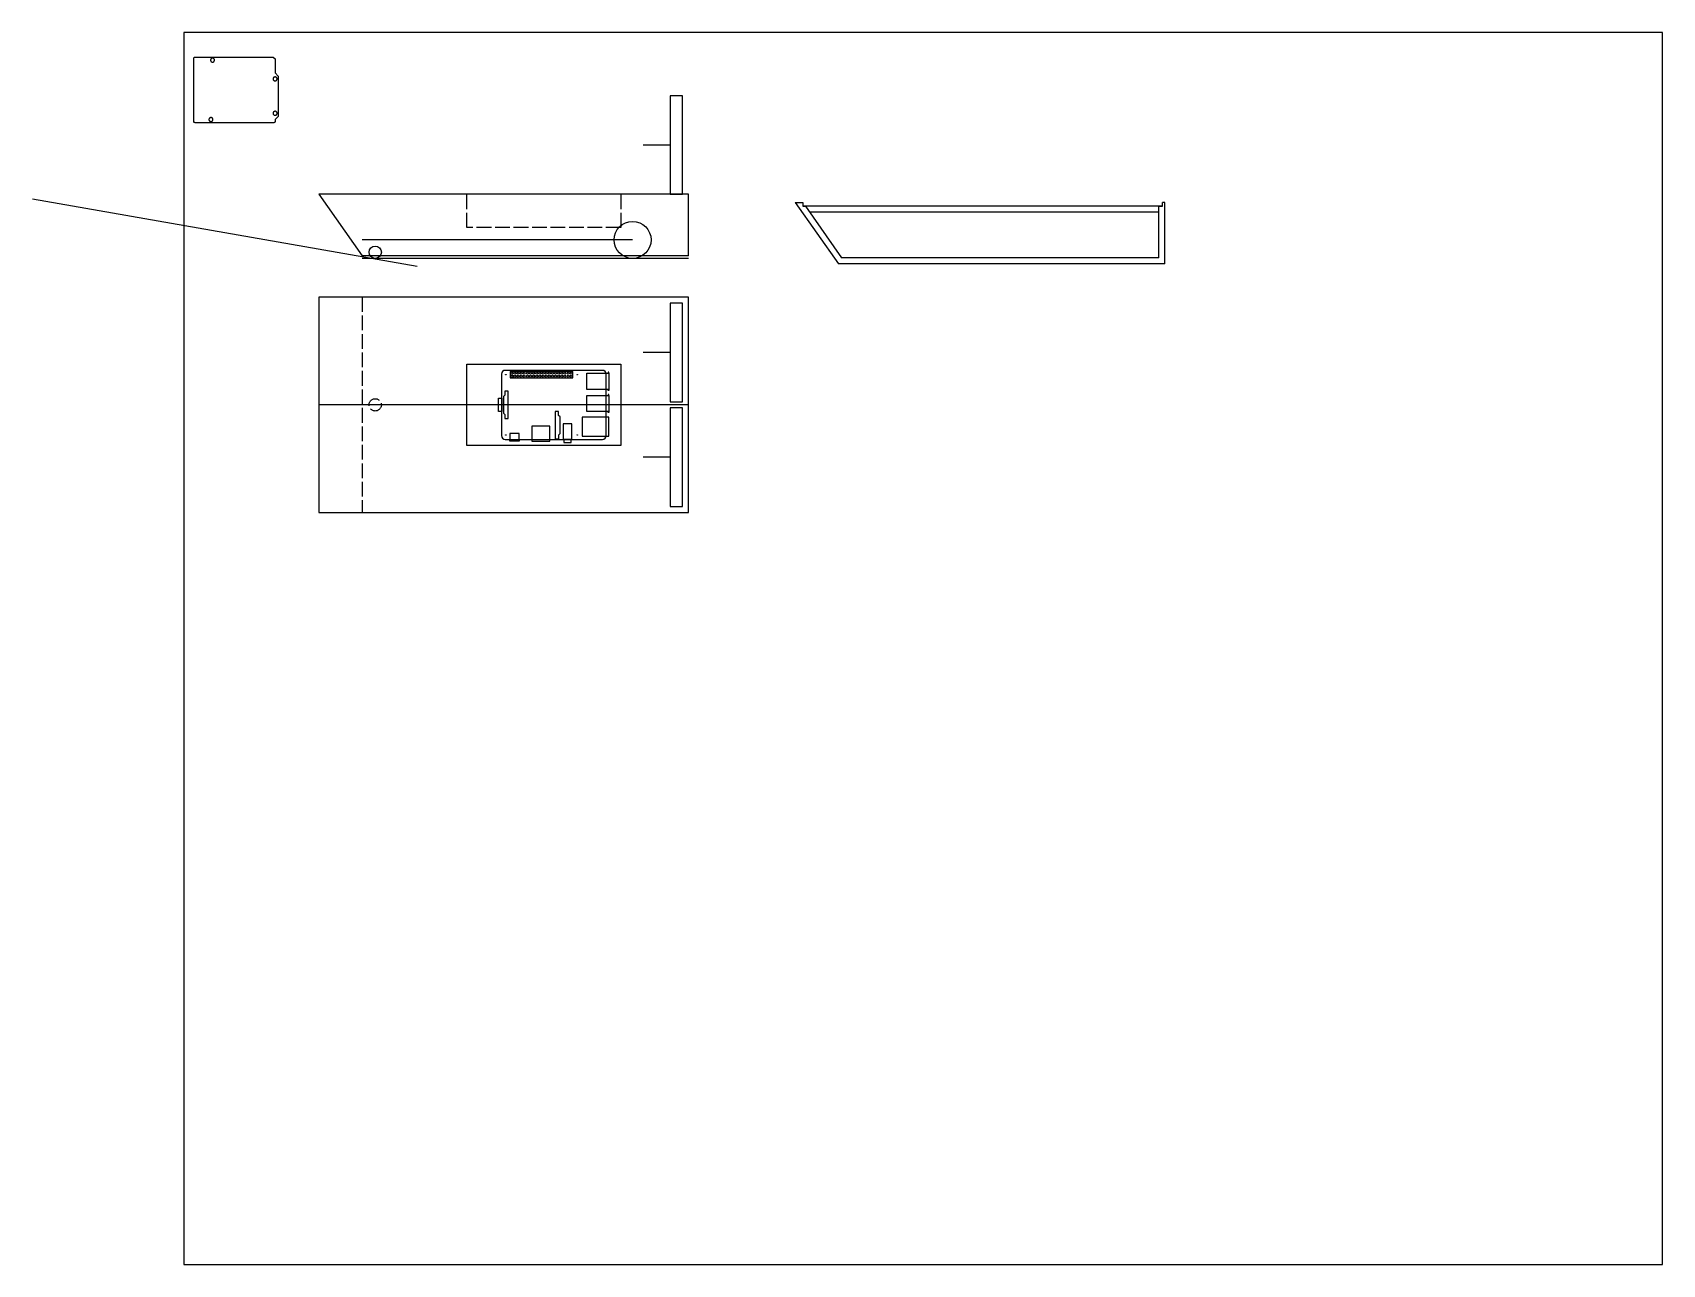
# Model space of a CAD drawing. Header units: inches. Extents: x -123 to 1200, y 0 to 1000.
import ezdxf

# ---------------------------------------------------------------- set-up
doc = ezdxf.new("R2010")
doc.units = ezdxf.units.IN
doc.header["$MEASUREMENT"] = 0
doc.linetypes.add('ACAD_ISO02W100', pattern=[15, 12, -3])
for name, color, linetype in [('BOARD', 254, 'Continuous'), ('BOTTOM_COMPONENTS', 12, 'Continuous'), ('BOTTOM_PINS', 5, 'Continuous'), ('TOP_COMPONENTS', 111, 'Continuous'), ('TOP_PINS', 1, 'Continuous')]:
    doc.layers.add(name, color=color, linetype=linetype)
doc.layers.add('Incisione', color=7, linetype='Continuous', true_color=0x1710ff)
doc.layers.add('Taglio', color=7, linetype='Continuous', true_color=0xc0240f)

msp = doc.modelspace()

# ---------------------------------------------------------------- linework, layer by layer
for p, q in [((404.6, 948.7), (394.6, 948.7)), ((394.6, 948.7), (394.6, 868.7)), ((404.6, 868.7), (404.6, 948.7)), ((394.6, 908.7), (372.9, 908.7)), ((189.4, 810), (-122.8, 864.9)), ((409.6, 868.7), (109.6, 868.7)), ((109.6, 868.7), (144.6, 818.7)), ((409.6, 868.7), (354.6, 868.7)), ((394.6, 868.7), (404.6, 868.7)), ((409.6, 818.7), (409.6, 868.7)), ((496.2, 862.2), (531.2, 812.2)), ((504.4, 859.2), (533.8, 817.2)), ((364.2, 831.7), (144.6, 831.7)), ((409.6, 818.7), (144.6, 818.7)), ((409.6, 816.7), (144.6, 816.7)), ((796.2, 812.2), (531.2, 812.2)), ((791.2, 817.2), (533.8, 817.2)), ((409.6, 785.3), (109.6, 785.3)), ((109.6, 785.3), (109.6, 610.3)), ((409.6, 610.3), (409.6, 785.3)), ((404.6, 780.3), (394.6, 780.3)), ((394.6, 780.3), (394.6, 700.3)), ((404.6, 700.3), (404.6, 780.3)), ((229.6, 664.8), (229.6, 730.8)), ((229.6, 730.8), (354.6, 730.8)), ((354.6, 730.8), (354.6, 697.8)), ((394.6, 740.3), (372.9, 740.3)), ((409.6, 697.8), (109.6, 697.8)), ((354.6, 697.8), (354.6, 664.8)), ((394.6, 700.3), (404.6, 700.3)), ((404.6, 695.3), (394.6, 695.3)), ((394.6, 695.3), (394.6, 615.3)), ((404.6, 615.3), (404.6, 695.3)), ((354.6, 664.8), (229.6, 664.8)), ((394.6, 655.3), (372.9, 655.3)), ((109.6, 610.3), (409.6, 610.3)), ((394.6, 615.3), (404.6, 615.3))]:
    msp.add_line(p, q)
at = {"linetype": 'ACAD_ISO02W100'}
for p, q in [((229.6, 841.7), (229.6, 868.7)), ((354.6, 868.7), (354.6, 841.7)), ((354.6, 841.7), (229.6, 841.7)), ((144.6, 785.3), (144.6, 610.3))]:
    msp.add_line(p, q, dxfattribs=at)
at = {"linetype": 'Continuous'}
for p, q in [((496.2, 862.2), (502.3, 862.2)), ((502.3, 862.2), (502.3, 859.2)), ((796.2, 862.2), (794.2, 862.2)), ((794.2, 859.2), (794.2, 862.2)), ((796.2, 812.2), (796.2, 862.2)), ((502.3, 859.2), (504.4, 859.2)), ((794.2, 859.2), (502.3, 859.2)), ((791.2, 854.2), (507.9, 854.2)), ((791.2, 817.2), (791.2, 859.2)), ((791.2, 859.2), (794.2, 859.2))]:
    msp.add_line(p, q, dxfattribs=at)
msp.add_lwpolyline([(0, 0), (1200, 0), (1200, 1000), (0, 1000)], close=True)
for centre, radius in [((364.2, 831.7), 15), ((155.3, 821.7), 5)]:
    msp.add_circle(centre, radius, dxfattribs=at)
at = {"linetype": 'ACAD_ISO02W100'}
msp.add_circle((155.3, 697.8), 5, dxfattribs=at)
at = {"layer": 'BOARD'}
msp.add_lwpolyline([(260.8, 669.8), (339.8, 669.8, 0.414214), (342.8, 672.8), (342.8, 722.8, 0.414214), (339.8, 725.8), (260.8, 725.8, 0.414214), (257.8, 722.8), (257.8, 672.8, 0.414214)], format="xyb", close=True, dxfattribs=at)
at = {"layer": 'BOTTOM_COMPONENTS'}
msp.add_lwpolyline([(258.2, 703.3), (258.2, 692.3), (255.4, 692.3), (255.4, 703.3), (258.2, 703.3)], dxfattribs=at)
at = {"layer": 'BOTTOM_PINS'}
msp.add_lwpolyline([(265.3, 720.3), (265.3, 721.9), (266.9, 721.9), (266.9, 720.3)], close=True, dxfattribs=at)
for centre, radius in [((261.3, 722.3), 0.25), ((266.1, 723.6), 0.8), ((268.7, 723.6), 0.8), ((268.7, 721.1), 0.8), ((271.2, 723.6), 0.8), ((271.2, 721.1), 0.8), ((273.8, 723.6), 0.8), ((273.8, 721.1), 0.8), ((276.3, 723.6), 0.8), ((276.3, 721.1), 0.8), ((278.8, 723.6), 0.8), ((278.8, 721.1), 0.8), ((281.4, 723.6), 0.8), ((281.4, 721.1), 0.8), ((283.9, 723.6), 0.8), ((283.9, 721.1), 0.8), ((286.5, 723.6), 0.8), ((286.5, 721.1), 0.8), ((289, 723.6), 0.8), ((289, 721.1), 0.8), ((291.5, 723.6), 0.8), ((291.5, 721.1), 0.8), ((294.1, 723.6), 0.8), ((294.1, 721.1), 0.8), ((296.6, 723.6), 0.8), ((296.6, 721.1), 0.8), ((299.2, 723.6), 0.8), ((299.2, 721.1), 0.8), ((301.7, 723.6), 0.8), ((301.7, 721.1), 0.8), ((304.2, 723.6), 0.8), ((304.2, 721.1), 0.8), ((306.8, 723.6), 0.8), ((306.8, 721.1), 0.8), ((309.3, 723.6), 0.8), ((309.3, 721.1), 0.8), ((311.9, 723.6), 0.8), ((311.9, 721.1), 0.8), ((314.4, 723.6), 0.8), ((314.4, 721.1), 0.8), ((319.3, 722.3), 0.25), ((261.3, 673.3), 0.25), ((319.3, 673.3), 0.25)]:
    msp.add_circle(centre, radius, dxfattribs=at)
at = {"layer": 'Incisione'}
for points in [[(8, 979.1), (8.1, 979.4)], [(8, 927.8), (8, 979.1)], [(8.1, 979.4), (8.2, 979.6)], [(8.2, 979.6), (8.3, 979.9)], [(8.3, 979.9), (8.5, 980)], [(8.5, 980), (8.8, 980.1)], [(8.8, 980.1), (9, 980.1)], [(9, 980.1), (72.5, 980.1)], [(72.5, 980.1), (74, 978.6)], [(74, 978.6), (74, 967.2)], [(74, 967.2), (76.6, 964.7)], [(76.6, 964.7), (76.6, 931.9)], [(8.1, 927.6), (8, 927.8)], [(8.2, 927.4), (8.1, 927.6)], [(8.3, 927.1), (8.2, 927.4)], [(8.5, 927), (8.3, 927.1)], [(8.8, 926.9), (8.5, 927)], [(9, 926.8), (8.8, 926.9)], [(73, 926.8), (9, 926.8)], [(73.3, 926.9), (73, 926.8)], [(73.5, 927), (73.3, 926.9)], [(73.7, 927.1), (73.5, 927)], [(73.9, 927.4), (73.7, 927.1)], [(74, 927.6), (73.9, 927.4)], [(76.6, 931.9), (74, 929.4)], [(74, 929.4), (74, 927.8)], [(74, 927.8), (74, 927.6)]]:
    msp.add_lwpolyline(points, dxfattribs=at)
at = {"layer": 'Taglio'}
for points in [[(23.3, 976), (23.3, 976), (23.4, 976), (23.4, 976), (23.5, 976), (23.5, 976), (23.6, 976), (23.7, 976), (23.7, 976.1), (23.8, 976.1), (23.8, 976.1), (23.9, 976.1), (23.9, 976.1), (24, 976.2), (24, 976.2), (24.1, 976.2), (24.1, 976.2), (24.2, 976.3), (24.2, 976.3), (24.3, 976.3), (24.3, 976.4), (24.3, 976.4), (24.4, 976.5), (24.4, 976.5), (24.5, 976.5), (24.5, 976.6), (24.5, 976.6), (24.6, 976.7), (24.6, 976.7), (24.6, 976.8), (24.7, 976.8), (24.7, 976.9), (24.7, 976.9), (24.7, 977), (24.8, 977), (24.8, 977.1), (24.8, 977.1), (24.8, 977.2), (24.8, 977.2), (24.8, 977.3), (24.8, 977.3), (24.9, 977.4), (24.9, 977.4), (24.9, 977.5), (24.9, 977.6), (24.9, 977.6), (24.9, 977.7), (24.9, 977.7), (24.9, 977.8), (24.9, 977.8), (24.8, 977.9), (24.8, 977.9), (24.8, 978), (24.8, 978), (24.8, 978.1), (24.8, 978.2), (24.8, 978.2), (24.7, 978.3), (24.7, 978.3), (24.7, 978.4), (24.7, 978.4), (24.6, 978.5), (24.6, 978.5), (24.6, 978.5), (24.5, 978.6), (24.5, 978.6), (24.5, 978.7), (24.4, 978.7), (24.4, 978.8), (24.3, 978.8), (24.3, 978.8), (24.3, 978.9), (24.2, 978.9), (24.2, 978.9), (24.1, 979), (24.1, 979), (24, 979), (24, 979), (23.9, 979.1), (23.9, 979.1), (23.8, 979.1), (23.8, 979.1), (23.7, 979.2), (23.7, 979.2), (23.6, 979.2), (23.6, 979.2), (23.5, 979.2), (23.4, 979.2), (23.4, 979.2), (23.3, 979.2), (23.3, 979.2), (23.2, 979.2), (23.2, 979.2), (23.1, 979.2), (23.1, 979.2), (23, 979.2), (23, 979.2), (22.9, 979.2), (22.8, 979.2), (22.8, 979.1), (22.7, 979.1), (22.7, 979.1), (22.6, 979.1), (22.6, 979.1), (22.5, 979), (22.5, 979), (22.4, 979), (22.4, 979), (22.3, 978.9), (22.3, 978.9), (22.3, 978.9), (22.2, 978.8), (22.2, 978.8), (22.1, 978.7), (22.1, 978.7), (22.1, 978.7), (22, 978.6), (22, 978.6), (21.9, 978.5), (21.9, 978.5), (21.9, 978.4), (21.9, 978.4), (21.8, 978.3), (21.8, 978.3), (21.8, 978.2), (21.8, 978.2), (21.7, 978.1), (21.7, 978.1), (21.7, 978), (21.7, 978), (21.7, 977.9), (21.7, 977.9), (21.7, 977.8), (21.7, 977.8), (21.7, 977.7), (21.7, 977.6), (21.7, 977.6), (21.7, 977.5), (21.7, 977.5), (21.7, 977.4), (21.7, 977.4), (21.7, 977.3), (21.7, 977.3), (21.7, 977.2), (21.7, 977.2), (21.7, 977.1), (21.8, 977), (21.8, 977), (21.8, 976.9), (21.8, 976.9), (21.9, 976.8), (21.9, 976.8), (21.9, 976.7), (21.9, 976.7), (22, 976.7), (22, 976.6), (22, 976.6), (22.1, 976.5), (22.1, 976.5), (22.2, 976.4), (22.2, 976.4), (22.2, 976.4), (22.3, 976.3), (22.3, 976.3), (22.4, 976.3), (22.4, 976.2), (22.5, 976.2), (22.5, 976.2), (22.6, 976.2), (22.6, 976.1), (22.7, 976.1), (22.7, 976.1), (22.8, 976.1), (22.8, 976.1), (22.9, 976), (22.9, 976), (23, 976), (23, 976), (23.1, 976), (23.2, 976), (23.2, 976), (23.3, 976)], [(75.6, 962.4), (75.6, 962.4), (75.6, 962.5), (75.6, 962.5), (75.6, 962.6), (75.6, 962.7), (75.6, 962.7), (75.6, 962.8), (75.6, 962.8), (75.6, 962.9), (75.5, 962.9), (75.5, 963), (75.5, 963), (75.5, 963.1), (75.4, 963.1), (75.4, 963.2), (75.4, 963.2), (75.4, 963.3), (75.3, 963.3), (75.3, 963.4), (75.3, 963.4), (75.2, 963.4), (75.2, 963.5), (75.1, 963.5), (75.1, 963.6), (75.1, 963.6), (75, 963.6), (75, 963.7), (74.9, 963.7), (74.9, 963.7), (74.8, 963.8), (74.8, 963.8), (74.7, 963.8), (74.7, 963.8), (74.6, 963.9), (74.6, 963.9), (74.5, 963.9), (74.5, 963.9), (74.4, 963.9), (74.4, 963.9), (74.3, 964), (74.3, 964), (74.2, 964), (74.2, 964), (74.1, 964), (74, 964), (74, 964), (73.9, 964), (73.9, 964), (73.8, 964), (73.8, 964), (73.7, 964), (73.7, 963.9), (73.6, 963.9), (73.5, 963.9), (73.5, 963.9), (73.4, 963.9), (73.4, 963.9), (73.3, 963.8), (73.3, 963.8), (73.2, 963.8), (73.2, 963.8), (73.1, 963.7), (73.1, 963.7), (73.1, 963.7), (73, 963.6), (73, 963.6), (72.9, 963.6), (72.9, 963.5), (72.8, 963.5), (72.8, 963.4), (72.8, 963.4), (72.7, 963.3), (72.7, 963.3), (72.7, 963.3), (72.6, 963.2), (72.6, 963.2), (72.6, 963.1), (72.6, 963.1), (72.5, 963), (72.5, 963), (72.5, 962.9), (72.5, 962.9), (72.5, 962.8), (72.5, 962.7), (72.4, 962.7), (72.4, 962.6), (72.4, 962.6), (72.4, 962.5), (72.4, 962.5), (72.4, 962.4), (72.4, 962.4), (72.4, 962.3), (72.4, 962.2), (72.4, 962.2), (72.4, 962.1), (72.4, 962.1), (72.5, 962), (72.5, 962), (72.5, 961.9), (72.5, 961.9), (72.5, 961.8), (72.5, 961.8), (72.6, 961.7), (72.6, 961.7), (72.6, 961.6), (72.6, 961.6), (72.7, 961.5), (72.7, 961.5), (72.7, 961.4), (72.8, 961.4), (72.8, 961.3), (72.8, 961.3), (72.9, 961.3), (72.9, 961.2), (73, 961.2), (73, 961.1), (73, 961.1), (73.1, 961.1), (73.1, 961), (73.2, 961), (73.2, 961), (73.3, 961), (73.3, 960.9), (73.4, 960.9), (73.4, 960.9), (73.5, 960.9), (73.5, 960.8), (73.6, 960.8), (73.6, 960.8), (73.7, 960.8), (73.7, 960.8), (73.8, 960.8), (73.9, 960.8), (73.9, 960.8), (74, 960.8), (74, 960.8)], [(74, 960.8), (74.1, 960.8), (74.1, 960.8), (74.2, 960.8), (74.2, 960.8), (74.3, 960.8), (74.4, 960.8), (74.4, 960.8), (74.5, 960.8), (74.5, 960.8), (74.6, 960.9), (74.6, 960.9), (74.7, 960.9), (74.7, 960.9), (74.8, 961), (74.8, 961), (74.9, 961), (74.9, 961), (75, 961.1), (75, 961.1), (75.1, 961.1), (75.1, 961.2), (75.1, 961.2), (75.2, 961.3), (75.2, 961.3), (75.3, 961.3), (75.3, 961.4), (75.3, 961.4), (75.4, 961.5), (75.4, 961.5), (75.4, 961.6), (75.4, 961.6), (75.5, 961.7), (75.5, 961.7), (75.5, 961.8), (75.5, 961.8), (75.6, 961.9), (75.6, 961.9), (75.6, 962), (75.6, 962), (75.6, 962.1), (75.6, 962.2), (75.6, 962.2), (75.6, 962.3), (75.6, 962.3), (75.6, 962.4)], [(23.6, 929.4), (23.6, 929.4), (23.6, 929.5), (23.6, 929.6), (23.6, 929.6), (23.6, 929.7), (23.6, 929.7), (23.6, 929.8), (23.5, 929.8), (23.5, 929.9), (23.5, 929.9), (23.5, 930), (23.5, 930), (23.4, 930.1), (23.4, 930.1), (23.4, 930.2), (23.4, 930.2), (23.3, 930.3), (23.3, 930.3), (23.3, 930.4), (23.2, 930.4), (23.2, 930.5), (23.2, 930.5), (23.1, 930.5), (23.1, 930.6), (23, 930.6), (23, 930.6), (22.9, 930.7), (22.9, 930.7), (22.9, 930.7), (22.8, 930.8), (22.8, 930.8), (22.7, 930.8), (22.7, 930.9), (22.6, 930.9), (22.6, 930.9), (22.5, 930.9), (22.5, 930.9), (22.4, 930.9), (22.3, 931), (22.3, 931), (22.2, 931), (22.2, 931), (22.1, 931), (22.1, 931), (22, 931), (22, 931), (21.9, 931), (21.8, 931), (21.8, 931), (21.7, 931), (21.7, 931), (21.6, 931), (21.6, 930.9), (21.5, 930.9), (21.5, 930.9), (21.4, 930.9), (21.4, 930.9), (21.3, 930.8), (21.3, 930.8), (21.2, 930.8), (21.2, 930.8), (21.1, 930.7), (21.1, 930.7), (21, 930.7), (21, 930.6), (20.9, 930.6), (20.9, 930.6), (20.9, 930.5), (20.8, 930.5), (20.8, 930.4), (20.7, 930.4), (20.7, 930.4), (20.7, 930.3), (20.6, 930.3), (20.6, 930.2), (20.6, 930.2), (20.6, 930.1), (20.5, 930.1), (20.5, 930), (20.5, 930), (20.5, 929.9), (20.5, 929.9), (20.4, 929.8), (20.4, 929.8), (20.4, 929.7), (20.4, 929.6), (20.4, 929.6), (20.4, 929.5), (20.4, 929.5), (20.4, 929.4), (20.4, 929.4), (20.4, 929.3), (20.4, 929.3), (20.4, 929.2), (20.4, 929.1), (20.4, 929.1), (20.4, 929), (20.4, 929), (20.5, 928.9), (20.5, 928.9), (20.5, 928.8), (20.5, 928.8), (20.5, 928.7), (20.6, 928.7), (20.6, 928.6), (20.6, 928.6), (20.6, 928.5), (20.7, 928.5), (20.7, 928.4), (20.7, 928.4), (20.8, 928.3), (20.8, 928.3), (20.8, 928.3), (20.9, 928.2), (20.9, 928.2), (21, 928.2), (21, 928.1), (21.1, 928.1), (21.1, 928.1), (21.1, 928), (21.2, 928), (21.2, 928), (21.3, 927.9), (21.3, 927.9), (21.4, 927.9), (21.4, 927.9), (21.5, 927.9), (21.6, 927.8), (21.6, 927.8), (21.7, 927.8), (21.7, 927.8), (21.8, 927.8), (21.8, 927.8), (21.9, 927.8), (21.9, 927.8), (22, 927.8)], [(22, 927.8), (22.1, 927.8), (22.1, 927.8), (22.2, 927.8), (22.2, 927.8), (22.3, 927.8), (22.3, 927.8), (22.4, 927.8), (22.4, 927.8), (22.5, 927.9), (22.5, 927.9), (22.6, 927.9), (22.6, 927.9), (22.7, 927.9), (22.7, 928), (22.8, 928), (22.8, 928), (22.9, 928.1), (22.9, 928.1), (23, 928.1), (23, 928.2), (23.1, 928.2), (23.1, 928.2), (23.2, 928.3), (23.2, 928.3), (23.2, 928.4), (23.3, 928.4), (23.3, 928.4), (23.3, 928.5), (23.4, 928.5), (23.4, 928.6), (23.4, 928.6), (23.4, 928.7), (23.5, 928.7), (23.5, 928.8), (23.5, 928.8), (23.5, 928.9), (23.5, 928.9), (23.6, 929), (23.6, 929.1), (23.6, 929.1), (23.6, 929.2), (23.6, 929.2), (23.6, 929.3), (23.6, 929.3), (23.6, 929.4)], [(75.6, 934.5), (75.6, 934.5), (75.6, 934.6), (75.6, 934.6), (75.6, 934.7), (75.6, 934.7), (75.6, 934.8), (75.6, 934.9), (75.6, 934.9), (75.6, 935), (75.5, 935), (75.5, 935.1), (75.5, 935.1), (75.5, 935.2), (75.4, 935.2), (75.4, 935.3), (75.4, 935.3), (75.4, 935.4), (75.3, 935.4), (75.3, 935.4), (75.3, 935.5), (75.2, 935.5), (75.2, 935.6), (75.1, 935.6), (75.1, 935.7), (75.1, 935.7), (75, 935.7), (75, 935.8), (74.9, 935.8), (74.9, 935.8), (74.8, 935.9), (74.8, 935.9), (74.7, 935.9), (74.7, 935.9), (74.6, 936), (74.6, 936), (74.5, 936), (74.5, 936), (74.4, 936), (74.4, 936), (74.3, 936), (74.3, 936.1), (74.2, 936.1), (74.2, 936.1), (74.1, 936.1), (74, 936.1), (74, 936.1), (73.9, 936.1), (73.9, 936.1), (73.8, 936.1), (73.8, 936.1), (73.7, 936), (73.7, 936), (73.6, 936), (73.5, 936), (73.5, 936), (73.4, 936), (73.4, 935.9), (73.3, 935.9), (73.3, 935.9), (73.2, 935.9), (73.2, 935.8), (73.1, 935.8), (73.1, 935.8), (73.1, 935.7), (73, 935.7), (73, 935.7), (72.9, 935.6), (72.9, 935.6), (72.8, 935.6), (72.8, 935.5), (72.8, 935.5), (72.7, 935.4), (72.7, 935.4), (72.7, 935.3), (72.6, 935.3), (72.6, 935.2), (72.6, 935.2), (72.6, 935.1), (72.5, 935.1), (72.5, 935), (72.5, 935), (72.5, 934.9), (72.5, 934.9), (72.5, 934.8), (72.4, 934.8), (72.4, 934.7), (72.4, 934.7), (72.4, 934.6), (72.4, 934.6), (72.4, 934.5), (72.4, 934.4), (72.4, 934.4), (72.4, 934.3), (72.4, 934.3), (72.4, 934.2), (72.4, 934.2), (72.5, 934.1), (72.5, 934.1), (72.5, 934), (72.5, 934), (72.5, 933.9), (72.5, 933.9), (72.6, 933.8), (72.6, 933.7), (72.6, 933.7), (72.6, 933.7), (72.7, 933.6), (72.7, 933.6), (72.7, 933.5), (72.8, 933.5), (72.8, 933.4), (72.8, 933.4), (72.9, 933.3), (72.9, 933.3), (73, 933.3), (73, 933.2), (73, 933.2), (73.1, 933.2), (73.1, 933.1), (73.2, 933.1), (73.2, 933.1), (73.3, 933), (73.3, 933), (73.4, 933), (73.4, 933), (73.5, 933), (73.5, 932.9), (73.6, 932.9), (73.6, 932.9), (73.7, 932.9), (73.7, 932.9), (73.8, 932.9), (73.9, 932.9), (73.9, 932.9), (74, 932.9), (74, 932.9)], [(74, 932.9), (74.1, 932.9), (74.1, 932.9), (74.2, 932.9), (74.2, 932.9), (74.3, 932.9), (74.4, 932.9), (74.4, 932.9), (74.5, 932.9), (74.5, 932.9), (74.6, 933), (74.6, 933), (74.7, 933), (74.7, 933), (74.8, 933), (74.8, 933.1), (74.9, 933.1), (74.9, 933.1), (75, 933.2), (75, 933.2), (75.1, 933.2), (75.1, 933.3), (75.1, 933.3), (75.2, 933.3), (75.2, 933.4), (75.3, 933.4), (75.3, 933.5), (75.3, 933.5), (75.4, 933.6), (75.4, 933.6), (75.4, 933.7), (75.4, 933.7), (75.5, 933.8), (75.5, 933.8), (75.5, 933.9), (75.5, 933.9), (75.6, 934), (75.6, 934), (75.6, 934.1), (75.6, 934.1), (75.6, 934.2), (75.6, 934.2), (75.6, 934.3), (75.6, 934.4), (75.6, 934.4), (75.6, 934.5)]]:
    msp.add_lwpolyline(points, dxfattribs=at)
at = {"layer": 'TOP_COMPONENTS'}
for points in [[(264.9, 719.8), (315.7, 719.8), (315.7, 724.8), (264.9, 724.8), (264.9, 719.8)], [(344.8, 710.3), (327.1, 710.3), (327.1, 723.4), (344.8, 723.4), (344.8, 709.5), (344.3, 709.5), (344.3, 710.3)], [(344.8, 723.4), (344.8, 724.2), (344.3, 724.2), (344.3, 723.4)], [(263.2, 709), (260.4, 709), (260.4, 705.6), (259.3, 704.5), (259.3, 691.1), (260.4, 690), (260.4, 686.6), (263.2, 686.6), (263.2, 709)], [(344.8, 692.3), (327.1, 692.3), (327.1, 705.4), (344.8, 705.4), (344.8, 691.5), (344.3, 691.5), (344.3, 692.3)], [(344.8, 705.4), (344.8, 706.2), (344.3, 706.2), (344.3, 705.4)], [(301.3, 670.1), (304.2, 670.1), (304.2, 673.5), (305.3, 674.6), (305.3, 688), (304.1, 689.2), (304.1, 692.5), (301.3, 692.5), (301.3, 670.1)], [(344.8, 672.3), (344.8, 687.9), (323.4, 687.9), (323.4, 672.3), (344.8, 672.3)], [(282.5, 680.5), (282.5, 668.3), (297, 668.3), (297, 680.5), (282.5, 680.5)], [(307.8, 669.8), (314.8, 669.8), (314.8, 682.3), (307.8, 682.3), (307.8, 669.8)], [(264.3, 668.6), (272.4, 668.6), (272.4, 669.2), (264.3, 669.2), (264.3, 668.6)], [(264.6, 669.2), (272.1, 669.2), (272.1, 674.6), (264.6, 674.6), (264.6, 669.2)], [(308.3, 667.3), (314.3, 667.3), (314.3, 669.8), (308.3, 669.8), (308.3, 667.3)]]:
    msp.add_lwpolyline(points, dxfattribs=at)
at = {"layer": 'TOP_PINS'}
msp.add_lwpolyline([(265.3, 720.3), (265.3, 721.9), (266.9, 721.9), (266.9, 720.3)], close=True, dxfattribs=at)
for centre in [(266.1, 723.6), (268.7, 723.6), (268.7, 721.1), (271.2, 723.6), (271.2, 721.1), (273.8, 723.6), (273.8, 721.1), (276.3, 723.6), (276.3, 721.1), (278.8, 723.6), (278.8, 721.1), (281.4, 723.6), (281.4, 721.1), (283.9, 723.6), (283.9, 721.1), (286.5, 723.6), (286.5, 721.1), (289, 723.6), (289, 721.1), (291.5, 723.6), (291.5, 721.1), (294.1, 723.6), (294.1, 721.1), (296.6, 723.6), (296.6, 721.1), (299.2, 723.6), (299.2, 721.1), (301.7, 723.6), (301.7, 721.1), (304.2, 723.6), (304.2, 721.1), (306.8, 723.6), (306.8, 721.1), (309.3, 723.6), (309.3, 721.1), (311.9, 723.6), (311.9, 721.1), (314.4, 723.6), (314.4, 721.1)]:
    msp.add_circle(centre, 0.8, dxfattribs=at)

doc.saveas('drawing.dxf')
